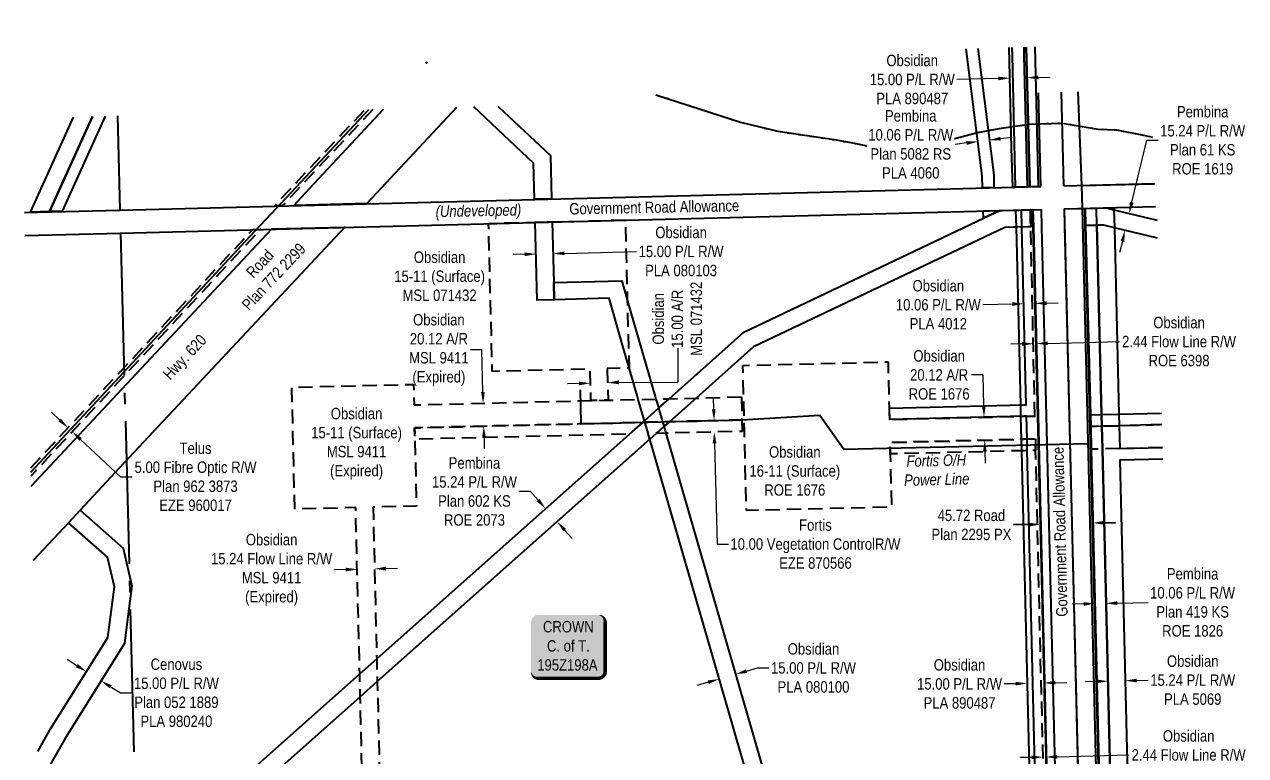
# Model space of a CAD drawing. Extents: x 617261 to 625157, y 5887535 to 5892459.
# Drawn here: x 619771 to 620842, y 5888233 to 5888874 of the extents above; entities that cross this region are included whole.
import ezdxf
from ezdxf.enums import TextEntityAlignment as Align

# ---------------------------------------------------------------- set-up
doc = ezdxf.new("R2010")
doc.units = 0
doc.header["$LTSCALE"] = 5
doc.header["$PDSIZE"] = 0.5
for name, pattern in [('foc-ACCESSROAD', [3.75, 2.5, -1.25]), ('foc-FLOWLINE', [3.75, 2.5, -1.25]), ('foc-QUARTERLINE', [33, 25, -3, 2, -3]), ('foc-WHEELTRACKS', [2, 0.4, -1.6])]:
    doc.linetypes.add(name, pattern=pattern)
doc.layers.get('Defpoints').update_dxf_attribs({"color": 9})
for name, color, linetype in [('AS-OWNER', 7, 'Continuous'), ('AS-POWER', 104, 'foc-POWER'), ('AS-TELUS', 224, 'foc-TEL'), ('C-AR', 13, 'foc-ACCESSROAD'), ('C-RW', 13, 'Continuous'), ('C-WS', 13, 'foc-ACCESSROAD'), ('F-EZE', 190, 'foc-FLOWLINE'), ('F-RW', 190, 'Continuous'), ('L-QSEC', 8, 'foc-QUARTERLINE'), ('L-ROAD-T', 7, 'Continuous'), ('L-SEC', 7, 'Continuous'), ('L-TITLEDB', 4, 'Continuous'), ('L-TITLEDB-T', 4, 'Continuous'), ('PLA', 7, 'Continuous'), ('T-WATER-P3', 160, 'foc-WHEELTRACKS')]:
    doc.layers.add(name, color=color, linetype=linetype)
for name, color, linetype, lineweight in [('C-AR-T', 13, 'Continuous', 9), ('C-FLOWLINE-T', 13, 'Continuous', 9), ('C-RW-T', 13, 'Continuous', 9), ('C-WS-T', 13, 'Continuous', 9), ('F-EZE-T', 190, 'Continuous', 9), ('F-RW-T', 190, 'Continuous', 9), ('T-TEXT', 48, 'Continuous', 18)]:
    doc.layers.add(name, color=color, linetype=linetype, lineweight=lineweight)
doc.styles.add('80', font='ARIALN.TTF', dxfattribs={"height": 10})
doc.styles.add('80CG', font='ARIALN.TTF', dxfattribs={"height": 10})
doc.styles.add('80L', font='ARIALN.TTF', dxfattribs={"height": 10})
doc.styles.add('80LS', font='ARIALNI.TTF', dxfattribs={"height": 10})
doc.styles.add('foc-LtypeFont', font='ARIALN.TTF', dxfattribs={"height": 7.35})
doc.linetypes.add('foc-POWER', pattern='A,6,-1,["P",foc-LtypeFont,S=0.2,R=0,X=-0.625,Y=-0.75],-1.24,4', length=12.24)
doc.linetypes.add('foc-TEL', pattern='A,2,-1,["T",foc-LtypeFont,S=0.2,R=0,X=-0.425,Y=-0.75],-1.24,8', length=12.24)
doc.linetypes.add('foc-TOPO-flowdirection-NOLINE', pattern='A,0,[">",foc-LtypeFont,S=0.3,R=0,X=0,Y=-0.945],-20,[">",foc-LtypeFont,S=0.3,R=0,X=0,Y=-0.945],0', length=20)
doc.dimstyles.new('Compass 5 000', dxfattribs={"dimscale": 5, "dimtxt": 9, "dimasz": 2, "dimexe": 0.2, "dimexo": 0.0625, "dimgap": 0.5, "dimtad": 0, "dimtih": 1, "dimtoh": 1, "dimzin": 0, "dimdsep": 46, "dimtxsty": '80CG', "dimcen": 0.1, "dimse1": 1, "dimse2": 1, "dimclrd": 256, "dimclrt": 256, "dimaunit": 1, "dimadec": 4, "dimazin": 0, "dimtfac": 0.06, "dimtofl": 0, "dimtmove": 0, "dimatfit": 1, "dimfxl": 0.2, "dimtolj": 1, "dimtzin": 0, "dimlwd": -1, "dimarcsym": 0})

# ---------------------------------------------------------------- blocks, each defined once
blk = doc.blocks.new('*D19')
at = {"layer": 'C-AR-T', "transparency": 16777216}
for p, q in [((620053.1, 5888396.3), (620043.1, 5888396)), ((620088.4, 5888397.1), (620098.4, 5888397.4))]:
    blk.add_line(p, q, dxfattribs=at)
for points in [[(620053.1, 5888397.9), (620053.2, 5888394.6), (620063.1, 5888396.5)], [(620088.3, 5888398.8), (620088.4, 5888395.4), (620078.4, 5888396.9)]]:
    blk.add_solid(points, dxfattribs=at)
at = {"layer": 'Defpoints', "color": 0, "transparency": 16777216}
for p in [(620062.9, 5888406), (620078.2, 5888406.3), (620063.1, 5888396.5)]:
    blk.add_point(p, dxfattribs=at)
at = {"layer": 'C-AR-T', "transparency": 16777216, "insert": (619988.1, 5888396), "char_height": 10, "attachment_point": 5, "style": '80CG'}
blk.add_mtext('\\A1;Obsidian\\P15.24 Flow Line R/W\\PMSL 9411\\P(Expired)', dxfattribs=at)
blk = doc.blocks.new('*D20')
at = {"layer": 'C-AR-T', "transparency": 16777216}
for p, q in [((620172.5, 5888588.8), (620162.5, 5888588.8)), ((620173.4, 5888552.1), (620172.5, 5888588.8)), ((620174.4, 5888512), (620174.6, 5888502))]:
    blk.add_line(p, q, dxfattribs=at)
for points in [[(620175.1, 5888552.1), (620171.7, 5888552.1), (620173.6, 5888542.1)], [(620176, 5888512), (620172.7, 5888511.9), (620174.1, 5888522)]]:
    blk.add_solid(points, dxfattribs=at)
at = {"layer": 'Defpoints', "color": 0, "transparency": 16777216}
for p in [(620156.1, 5888541.7), (620173.6, 5888542.1), (620156.5, 5888521.6)]:
    blk.add_point(p, dxfattribs=at)
at = {"layer": 'C-AR-T', "transparency": 16777216, "insert": (620134.8, 5888588.8), "char_height": 10, "attachment_point": 5, "style": '80CG'}
blk.add_mtext('\\A1;Obsidian\\P20.12 A/R\\PMSL 9411\\P(Expired)', dxfattribs=at)
blk = doc.blocks.new('*D22')
at = {"layer": 'C-AR-T', "transparency": 16777216}
for p, q in [((620612, 5888566.9), (620602, 5888566.9)), ((620612.7, 5888539.9), (620612, 5888566.9)), ((620613.6, 5888499.7), (620613.9, 5888489.7))]:
    blk.add_line(p, q, dxfattribs=at)
for points in [[(620614.3, 5888539.9), (620611, 5888539.8), (620612.9, 5888529.9)], [(620615.3, 5888499.8), (620612, 5888499.7), (620613.4, 5888509.7)]]:
    blk.add_solid(points, dxfattribs=at)
at = {"layer": 'Defpoints', "color": 0, "transparency": 16777216}
for p in [(620591.9, 5888529.4), (620612.9, 5888529.9), (620592.3, 5888509.2)]:
    blk.add_point(p, dxfattribs=at)
at = {"layer": 'C-AR-T', "transparency": 16777216, "insert": (620573.5, 5888566.9), "char_height": 10, "attachment_point": 5, "style": '80CG'}
blk.add_mtext('\\A1;Obsidian\\P20.12 A/R\\PROE 1676', dxfattribs=at)
blk = doc.blocks.new('*D23')
at = {"layer": 'C-FLOWLINE-T', "transparency": 16777216}
for p, q in [((620637.8, 5888629.1), (620611.9, 5888628.4)), ((620667.8, 5888629.8), (620677.8, 5888630))]:
    blk.add_line(p, q, dxfattribs=at)
for points in [[(620637.7, 5888630.7), (620637.8, 5888627.4), (620647.8, 5888629.3)], [(620667.8, 5888631.5), (620667.9, 5888628.1), (620657.8, 5888629.6)]]:
    blk.add_solid(points, dxfattribs=at)
at = {"layer": 'Defpoints', "color": 0, "transparency": 16777216}
for p in [(620647.5, 5888639.2), (620657.6, 5888639.4), (620647.8, 5888629.3)]:
    blk.add_point(p, dxfattribs=at)
at = {"layer": 'C-FLOWLINE-T', "transparency": 16777216, "insert": (620572.8, 5888628.4), "char_height": 10, "attachment_point": 5, "style": '80CG'}
blk.add_mtext('\\A1;Obsidian\\P10.06 P/L R/W\\PPLA 4012', dxfattribs=at)
blk = doc.blocks.new('*D26')
at = {"layer": 'C-RW-T', "transparency": 16777216}
for p, q in [((620404.6, 5888307.2), (620414.2, 5888310)), ((620414.2, 5888310), (620424.2, 5888310)), ((620371, 5888297.5), (620361.4, 5888294.7))]:
    blk.add_line(p, q, dxfattribs=at)
for points in [[(620370.6, 5888299.1), (620371.5, 5888295.9), (620380.6, 5888300.3)], [(620404.2, 5888308.8), (620405.1, 5888305.6), (620395, 5888304.5)]]:
    blk.add_solid(points, dxfattribs=at)
at = {"layer": 'Defpoints', "color": 0, "transparency": 16777216}
for p in [(620395, 5888304.5), (620414.3, 5888237.8), (620399.9, 5888233.6)]:
    blk.add_point(p, dxfattribs=at)
at = {"layer": 'C-RW-T', "transparency": 16777216, "insert": (620463.3, 5888310), "char_height": 10, "attachment_point": 5, "style": '80CG'}
blk.add_mtext('\\A1;Obsidian\\P15.00 P/L R/W\\PPLA 080100', dxfattribs=at)
blk = doc.blocks.new('*D28')
at = {"layer": 'C-RW-T', "transparency": 16777216}
for p, q in [((620640.5, 5888296.2), (620630.5, 5888296)), ((620675.5, 5888297.1), (620685.5, 5888297.3))]:
    blk.add_line(p, q, dxfattribs=at)
for points in [[(620675.5, 5888298.8), (620675.5, 5888295.4), (620665.5, 5888296.8)], [(620640.5, 5888297.9), (620640.5, 5888294.6), (620650.5, 5888296.5)]]:
    blk.add_solid(points, dxfattribs=at)
at = {"layer": 'Defpoints', "color": 0, "transparency": 16777216}
for p in [(620650.5, 5888296.5), (620653.1, 5888187.2), (620668.1, 5888187.5)]:
    blk.add_point(p, dxfattribs=at)
at = {"layer": 'C-RW-T', "transparency": 16777216, "insert": (620591.4, 5888296), "char_height": 10, "attachment_point": 5, "style": '80CG'}
blk.add_mtext('\\A1;Obsidian\\P15.00 P/L R/W\\PPLA 890487', dxfattribs=at)
blk = doc.blocks.new('*D29')
at = {"layer": 'C-RW-T', "transparency": 16777216}
for p, q in [((620746.8, 5888299), (620756.8, 5888299.3)), ((620711.5, 5888298.2), (620701.5, 5888297.9))]:
    blk.add_line(p, q, dxfattribs=at)
for points in [[(620711.5, 5888299.9), (620711.6, 5888296.5), (620721.5, 5888298.4)], [(620746.7, 5888300.7), (620746.8, 5888297.4), (620736.8, 5888298.8)]]:
    blk.add_solid(points, dxfattribs=at)
at = {"layer": 'Defpoints', "color": 0, "transparency": 16777216}
for p in [(620736.8, 5888298.8), (620736.8, 5888298.7), (620721.5, 5888298.4)]:
    blk.add_point(p, dxfattribs=at)
at = {"layer": 'C-RW-T', "transparency": 16777216, "insert": (620795.9, 5888299.3), "char_height": 10, "attachment_point": 5, "style": '80CG'}
blk.add_mtext('\\A1;Obsidian\\P15.24 P/L R/W\\PPLA 5069', dxfattribs=at)
blk = doc.blocks.new('*D30')
at = {"layer": 'Defpoints', "color": 0, "transparency": 16777216}
for p in [(620740.1, 5888708.5), (620755.8, 5888704.7), (620752.3, 5888689.9)]:
    blk.add_point(p, dxfattribs=at)
at = {"layer": 'F-RW-T', "transparency": 16777216}
for p, q in [((620742.4, 5888718.3), (620755.5, 5888772.6)), ((620755.5, 5888772.6), (620765.5, 5888772.6)), ((620734.2, 5888684), (620731.8, 5888674.3))]:
    blk.add_line(p, q, dxfattribs=at)
for points in [[(620740.8, 5888718.7), (620744.1, 5888717.9), (620740.1, 5888708.5)], [(620732.6, 5888684.4), (620735.8, 5888683.6), (620736.5, 5888693.7)]]:
    blk.add_solid(points, dxfattribs=at)
at = {"layer": 'F-RW-T', "transparency": 16777216, "insert": (620804.6, 5888772.6), "char_height": 10, "attachment_point": 5, "style": '80CG'}
blk.add_mtext('\\A1;Pembina\\P15.24 P/L R/W\\PPlan 61 KS\\PROE 1619', dxfattribs=at)
blk = doc.blocks.new('*D31')
at = {"layer": 'C-RW-T', "transparency": 16777216}
for p, q in [((620625.5, 5888826.8), (620589, 5888825.9)), ((620660.6, 5888827.7), (620670.6, 5888828))]:
    blk.add_line(p, q, dxfattribs=at)
for points in [[(620625.4, 5888828.5), (620625.5, 5888825.2), (620635.5, 5888827.1)], [(620660.6, 5888829.4), (620660.7, 5888826.1), (620650.6, 5888827.5)]]:
    blk.add_solid(points, dxfattribs=at)
at = {"layer": 'Defpoints', "color": 0, "transparency": 16777216}
for p in [(620635.5, 5888827.1), (620636.1, 5888801.2), (620651.3, 5888801.6)]:
    blk.add_point(p, dxfattribs=at)
at = {"layer": 'C-RW-T', "transparency": 16777216, "insert": (620549.9, 5888825.9), "char_height": 10, "attachment_point": 5, "style": '80CG'}
blk.add_mtext('\\A1;Obsidian\\P15.00 P/L R/W\\PPLA 890487', dxfattribs=at)
blk = doc.blocks.new('*D33')
at = {"layer": 'C-RW-T', "transparency": 16777216}
for p, q in [((620244.9, 5888673.5), (620308.1, 5888675.1)), ((620209.9, 5888672.7), (620199.9, 5888672.4))]:
    blk.add_line(p, q, dxfattribs=at)
for points in [[(620209.9, 5888674.3), (620209.9, 5888671), (620219.9, 5888672.9)], [(620244.8, 5888675.2), (620244.9, 5888671.9), (620234.9, 5888673.3)]]:
    blk.add_solid(points, dxfattribs=at)
at = {"layer": 'Defpoints', "color": 0, "transparency": 16777216}
for p in [(620234.9, 5888673.3), (620220.1, 5888665.5), (620235.1, 5888665.9)]:
    blk.add_point(p, dxfattribs=at)
at = {"layer": 'C-RW-T', "transparency": 16777216, "insert": (620347.2, 5888675.1), "char_height": 10, "attachment_point": 5, "style": '80CG'}
blk.add_mtext('\\A1;Obsidian\\P15.00 P/L R/W\\PPLA 080103', dxfattribs=at)
blk = doc.blocks.new('*D34')
at = {"layer": 'Defpoints', "color": 0, "transparency": 16777216}
for p in [(620382.7, 5888527), (620376.3, 5888516.9), (620383, 5888517)]:
    blk.add_point(p, dxfattribs=at)
at = {"layer": 'F-EZE-T', "transparency": 16777216}
for p, q in [((620375.8, 5888536.9), (620375.6, 5888546.9)), ((620376.6, 5888506.9), (620378.7, 5888418.6)), ((620378.7, 5888418.6), (620388.7, 5888418.6))]:
    blk.add_line(p, q, dxfattribs=at)
for points in [[(620377.5, 5888536.9), (620374.2, 5888536.8), (620376.1, 5888526.9)], [(620378.2, 5888506.9), (620374.9, 5888506.8), (620376.3, 5888516.9)]]:
    blk.add_solid(points, dxfattribs=at)
at = {"layer": 'F-EZE-T', "transparency": 16777216, "insert": (620465, 5888418.6), "char_height": 10, "attachment_point": 5, "style": '80CG'}
blk.add_mtext('\\A1;Fortis\\P10.00 Vegetation ControlR/W\\PEZE 870566', dxfattribs=at)
blk = doc.blocks.new('*D35')
at = {"layer": 'Defpoints', "color": 0, "transparency": 16777216}
for p in [(619823.3, 5888302.9), (619838.5, 5888298.8), (619836.1, 5888294.9)]:
    blk.add_point(p, dxfattribs=at)
at = {"layer": 'F-RW-T', "transparency": 16777216}
for p, q in [((619817.2, 5888312), (619808.7, 5888317.3)), ((619847, 5888293.5), (619855.5, 5888288.2)), ((619855.5, 5888288.2), (619865.5, 5888288.2))]:
    blk.add_line(p, q, dxfattribs=at)
for points in [[(619818.1, 5888313.5), (619816.3, 5888310.6), (619825.7, 5888306.8)], [(619847.9, 5888294.9), (619846.1, 5888292.1), (619838.5, 5888298.8)]]:
    blk.add_solid(points, dxfattribs=at)
at = {"layer": 'F-RW-T', "transparency": 16777216, "insert": (619904.6, 5888288.2), "char_height": 10, "attachment_point": 5, "style": '80CG'}
blk.add_mtext('\\A1;Cenovus\\P15.00 P/L R/W\\PPlan 052 1889\\PPLA 980240', dxfattribs=at)
blk = doc.blocks.new('*D36')
at = {"layer": 'Defpoints', "color": 0, "transparency": 16777216}
for p in [(620238.5, 5888438.3), (620118, 5888351.5), (620128.1, 5888340.2)]:
    blk.add_point(p, dxfattribs=at)
at = {"layer": 'F-RW-T', "transparency": 16777216}
for p, q in [((620215.1, 5888464.7), (620205.1, 5888464.7)), ((620221.8, 5888457.2), (620215.1, 5888464.7)), ((620245.1, 5888430.9), (620251.8, 5888423.4))]:
    blk.add_line(p, q, dxfattribs=at)
for points in [[(620223, 5888458.3), (620220.5, 5888456.1), (620228.4, 5888449.7)], [(620246.4, 5888432), (620243.9, 5888429.8), (620238.5, 5888438.3)]]:
    blk.add_solid(points, dxfattribs=at)
at = {"layer": 'F-RW-T', "transparency": 16777216, "insert": (620166, 5888464.7), "char_height": 10, "attachment_point": 5, "style": '80CG'}
blk.add_mtext('\\A1;Pembina\\P15.24 P/L R/W\\PPlan 602 KS\\PROE 2073', dxfattribs=at)
blk = doc.blocks.new('*D37')
at = {"layer": 'Defpoints', "color": 0, "transparency": 16777216}
for p in [(619832.8, 5888545.5), (619836.4, 5888542.1), (619809.6, 5888520.6)]:
    blk.add_point(p, dxfattribs=at)
at = {"layer": 'F-RW-T', "transparency": 16777216}
for p, q in [((619802.3, 5888527.4), (619795, 5888534.2)), ((619820.6, 5888510.4), (619855.7, 5888477.6)), ((619855.7, 5888477.6), (619865.7, 5888477.6))]:
    blk.add_line(p, q, dxfattribs=at)
for points in [[(619803.4, 5888528.6), (619801.1, 5888526.2), (619809.6, 5888520.6)], [(619821.7, 5888511.6), (619819.4, 5888509.1), (619813.2, 5888517.2)]]:
    blk.add_solid(points, dxfattribs=at)
at = {"layer": 'F-RW-T', "transparency": 16777216, "insert": (619921.4, 5888477.6), "char_height": 10, "attachment_point": 5, "style": '80CG'}
blk.add_mtext('\\A1;Telus\\P5.00 Fibre Optic R/W\\PPlan 962 3873\\PEZE 960017', dxfattribs=at)
blk = doc.blocks.new('*D38')
at = {"layer": 'Defpoints', "color": 0, "transparency": 16777216}
for p in [(620719.9, 5888366.6), (620710.2, 5888362.3), (620720, 5888362.5)]:
    blk.add_point(p, dxfattribs=at)
at = {"layer": 'F-RW-T', "transparency": 16777216}
for p, q in [((620700.1, 5888366.2), (620690.1, 5888365.9)), ((620729.9, 5888366.9), (620756.7, 5888367.5))]:
    blk.add_line(p, q, dxfattribs=at)
for points in [[(620700.1, 5888367.8), (620700.2, 5888364.5), (620710.1, 5888366.4)], [(620729.8, 5888368.6), (620729.9, 5888365.2), (620719.9, 5888366.6)]]:
    blk.add_solid(points, dxfattribs=at)
at = {"layer": 'F-RW-T', "transparency": 16777216, "insert": (620795.8, 5888367.5), "char_height": 10, "attachment_point": 5, "style": '80CG'}
blk.add_mtext('\\A1;Pembina\\P10.06 P/L R/W\\PPlan 419 KS\\PROE 1826', dxfattribs=at)
blk = doc.blocks.new('*D39')
at = {"layer": 'Defpoints', "color": 0, "transparency": 16777216}
for p in [(620607.5, 5888771.5), (620607.7, 5888770.6), (620617.6, 5888771.9)]:
    blk.add_point(p, dxfattribs=at)
at = {"layer": 'F-RW-T', "transparency": 16777216}
for p, q in [((620597.6, 5888770.3), (620587.7, 5888769)), ((620627.4, 5888774.1), (620637.4, 5888775.3))]:
    blk.add_line(p, q, dxfattribs=at)
for points in [[(620597.4, 5888771.9), (620597.8, 5888768.6), (620607.5, 5888771.5)], [(620627.2, 5888775.7), (620627.6, 5888772.4), (620617.5, 5888772.8)]]:
    blk.add_solid(points, dxfattribs=at)
at = {"layer": 'F-RW-T', "transparency": 16777216, "insert": (620548.6, 5888769), "char_height": 10, "attachment_point": 5, "style": '80CG', "bg_fill": 3, "box_fill_scale": 1.1, "bg_fill_color": 256, "bg_fill_true_color": 13158600, "bg_fill_transparency": 0}
blk.add_mtext('\\A1;Pembina\\P10.06 P/L R/W\\PPlan 5082 RS\\PPLA 4060', dxfattribs=at)
blk = doc.blocks.new('*D46')
at = {"layer": 'C-FLOWLINE-T', "transparency": 16777216}
for p, q in [((620654.6, 5888231.6), (620644.6, 5888231.4)), ((620677.1, 5888232.2), (620740, 5888233.7))]:
    blk.add_line(p, q, dxfattribs=at)
for points in [[(620654.6, 5888233.3), (620654.7, 5888230), (620664.6, 5888231.9)], [(620677, 5888233.8), (620677.1, 5888230.5), (620667.1, 5888231.9)]]:
    blk.add_solid(points, dxfattribs=at)
at = {"layer": 'Defpoints', "color": 0, "transparency": 16777216}
for p in [(620667.1, 5888231.9), (620666.8, 5888139.8), (620669.3, 5888139.8)]:
    blk.add_point(p, dxfattribs=at)
at = {"layer": 'C-FLOWLINE-T', "transparency": 16777216, "insert": (620792.3, 5888233.7), "char_height": 10, "attachment_point": 5, "style": '80CG'}
blk.add_mtext('\\A1;Obsidian\\P2.44 Flow Line R/W\\PROE 1676', dxfattribs=at)
blk = doc.blocks.new('*D48')
at = {"layer": 'Defpoints', "color": 0, "transparency": 16777216}
for p in [(620662.4, 5888435.9), (620663.7, 5888380.2), (620709.4, 5888381.4)]:
    blk.add_point(p, dxfattribs=at)
at = {"layer": 'L-TITLEDB-T', "transparency": 16777216}
for p, q in [((620652.4, 5888435.7), (620638.8, 5888435.4)), ((620718.1, 5888437.3), (620728.1, 5888437.6))]:
    blk.add_line(p, q, dxfattribs=at)
for points in [[(620718, 5888439), (620718.1, 5888435.6), (620708.1, 5888437.1)], [(620652.3, 5888437.4), (620652.4, 5888434), (620662.4, 5888435.9)]]:
    blk.add_solid(points, dxfattribs=at)
at = {"layer": 'L-TITLEDB-T', "transparency": 16777216, "insert": (620601.8, 5888435.4), "char_height": 10, "attachment_point": 5, "style": '80CG'}
blk.add_mtext('\\A1;45.72 Road\\PPlan 2295 PX', dxfattribs=at)
blk = doc.blocks.new('*U49')
h = blk.add_hatch(color=59)
edge = h.paths.add_edge_path()
edge.add_line((-26.5, -28.5), (26.5, -28.5))
edge.add_arc((26.5, -22.5), 6, 270, 360)
edge.add_line((32.5, -22.5), (32.5, 21))
edge.add_arc((26.5, 21), 6, 0, 90)
edge.add_line((26.5, 27), (-26.5, 27))
edge.add_arc((-26.5, 21), 6, 90, 180)
edge.add_line((-32.5, 21), (-32.5, -22.5))
edge.add_arc((-26.5, -22.5), 6, 180, 270)
at = {"color": 1, "flags": 128}
blk.add_lwpolyline([(-26.5, -28.5, 3, 3, 0), (26.5, -28.5, 3, 3, 0.414214), (32.5, -22.5, 3, 3, 0), (32.5, 21, 3, 0, 0.414214), (26.5, 27, 0, 0, 0), (-26.5, 27, 0, 0, 0.414214), (-32.5, 21, 0, 0, 0), (-32.5, -22.5, 0, 3, 0.414214)], format="xyseb", close=True, dxfattribs=at)
blk.add_lwpolyline([(-20.7, -17.9, 0, 7.5, 0), (0, 0, 0, 0, 0)], format="xyseb", dxfattribs=at)
at = {"color": 1, "style": '80'}
blk.add_attdef('ENTER_TEXT_001', (-36, -5), '', height=10, dxfattribs=at)
blk = doc.blocks.new('*D50')
at = {"layer": 'C-FLOWLINE-T', "transparency": 16777216}
for p, q in [((620646.3, 5888594.1), (620636.3, 5888593.9)), ((620668.7, 5888594.6), (620731.7, 5888596.1))]:
    blk.add_line(p, q, dxfattribs=at)
for points in [[(620646.2, 5888595.8), (620646.3, 5888592.4), (620656.3, 5888594.3)], [(620668.7, 5888596.3), (620668.8, 5888593), (620658.7, 5888594.4)]]:
    blk.add_solid(points, dxfattribs=at)
at = {"layer": 'Defpoints', "color": 0, "transparency": 16777216}
for p in [(620658.7, 5888594.4), (620658.5, 5888502.2), (620660.9, 5888502.3)]:
    blk.add_point(p, dxfattribs=at)
at = {"layer": 'C-FLOWLINE-T', "transparency": 16777216, "insert": (620783.9, 5888596.1), "char_height": 10, "attachment_point": 5, "style": '80CG'}
blk.add_mtext('\\A1;Obsidian\\P2.44 Flow Line R/W\\PROE 6398', dxfattribs=at)

msp = doc.modelspace()

# ---------------------------------------------------------------- linework, layer by layer
at = {"layer": 'AS-POWER', "flags": 128}
for points in [[(620698.681, 5888733.006), (620695.364, 5888815.159)], [(620720.884, 5887826.87), (620699.147, 5888712.899), (620698.681, 5888733.006), (620761.529, 5888734.462)], [(620258.694, 5888553.723), (620259.41, 5888524.045), (620400.551, 5888527.456), (620468.964, 5888531.785), (620489.931, 5888501.699), (620704.201, 5888506.869)]]:
    msp.add_lwpolyline(points, dxfattribs=at)
at = {"layer": 'AS-TELUS', "flags": 128}
msp.add_lwpolyline([(619776.953, 5888481.736), (619858.443, 5888569.353), (619973.432, 5888692.848), (619992.557, 5888713.442), (620073.43, 5888799.515)], dxfattribs=at)
at = {"layer": 'C-AR', "flags": 128}
for points in [[(620657.446, 5888530.886), (620657.446, 5888530.886), (620653.483, 5888711.73)], [(620769.301, 5888503.244), (620731.866, 5888502.321), (620716.623, 5888501.946), (620706.89, 5888501.706), (620706.41, 5888521.815), (620716.137, 5888522.055), (620731.38, 5888522.43), (620768.827, 5888523.353)]]:
    msp.add_lwpolyline(points, dxfattribs=at)
at = {"layer": 'C-RW', "flags": 128}
for points in [[(620649.95, 5888854.287), (620652.144, 5888766.222), (620652.995, 5888731.93), (620650.561, 5888731.868), (620637.991, 5888731.55), (620637.033, 5888765.845), (620634.798, 5888853.905)], [(620647.69, 5888854.23), (620647.87, 5888846.796), (620650.643, 5888731.852), (620643.03, 5888731.671), (620640.579, 5888731.615), (620637.807, 5888846.554), (620637.628, 5888853.976)], [(620186.734, 5888802.365), (620232.72, 5888759.364), (620233.664, 5888721.295), (620218.702, 5888720.916), (620217.893, 5888752.702), (620165.354, 5888801.828)], [(620659.818, 5888128.745), (620650.846, 5888500.617), (620650.605, 5888510.62), (620650.192, 5888530.75), (620647.637, 5888530.687), (620530.281, 5888527.853), (620530.038, 5888537.916), (620647.394, 5888540.748), (620649.945, 5888540.809), (620646.125, 5888696.603), (620645.758, 5888711.543), (620655.606, 5888711.785), (620656.188, 5888696.851), (620656.188, 5888696.851), (620660.255, 5888530.989), (620660.668, 5888510.863), (620660.909, 5888500.86), (620669.881, 5888128.956)], [(620654.119, 5888163.3), (620645.975, 5888500.429), (620645.734, 5888510.432), (620645.248, 5888530.559), (620645.005, 5888540.62), (620641.241, 5888696.412), (620640.879, 5888711.419), (620643.367, 5888711.483), (620653.43, 5888711.738), (620655.606, 5888711.785), (620656.245, 5888696.783), (620660.252, 5888530.919), (620669.124, 5888163.661)], [(620732.938, 5887827.122), (620731.767, 5887875.233), (620731.523, 5887885.284), (620731.319, 5887893.662), (620731.158, 5887900.291), (620730.942, 5887909.079), (620730.513, 5887926.936), (620730.176, 5887940.886), (620726.33, 5888100.1), (620725.845, 5888120.226), (620725.603, 5888130.289), (620716.623, 5888501.946), (620716.137, 5888522.055), (620715.893, 5888532.118), (620711.884, 5888698.087), (620711.52, 5888713.138), (620720.242, 5888713.34), (620726.765, 5888713.49), (620726.808, 5888711.75), (620727.189, 5888695.982), (620731.138, 5888532.494), (620731.38, 5888522.43), (620731.866, 5888502.321), (620769.301, 5888503.244)], [(620426.647, 5888141.249), (620319.765, 5888510.572), (620319.553, 5888511.303), (620317.679, 5888517.782), (620315.474, 5888525.399), (620315.074, 5888526.781), (620314.837, 5888527.602), (620309.686, 5888545.399), (620309.038, 5888547.636), (620308.65, 5888548.982), (620301.598, 5888573.038), (620295.905, 5888593.038), (620294.406, 5888598.197), (620284.003, 5888634.145), (620235.896, 5888632.796), (620235.504, 5888647.868), (620295.182, 5888649.428), (620295.182, 5888649.428), (620300.01, 5888632.747), (620300.345, 5888631.593), (620324.51, 5888548.113), (620325.187, 5888545.773), (620327.281, 5888538.537), (620327.489, 5888537.819), (620330.281, 5888528.17), (620330.975, 5888525.773), (620331.972, 5888522.33), (620332.18, 5888521.613), (620333.15, 5888518.26), (620333.851, 5888515.837), (620450.249, 5888113.652)], [(620768.827, 5888523.353), (620731.38, 5888522.43), (620716.137, 5888522.055), (620706.41, 5888521.815), (620706.148, 5888531.878), (620715.893, 5888532.118), (620731.138, 5888532.494), (620768.59, 5888533.416)], [(620769.538, 5888493.181), (620732.109, 5888492.259), (620740.844, 5888130.655), (620741.087, 5888120.592), (620741.573, 5888100.467), (620745.065, 5887955.892), (620745.402, 5887941.949), (620746.188, 5887909.427), (620746.396, 5887900.848), (620746.762, 5887885.843), (620748.182, 5887827.506)]]:
    msp.add_lwpolyline(points, dxfattribs=at)
msp.add_lwpolyline([(620235.504, 5888647.868), (620235.896, 5888632.796), (620220.938, 5888632.362), (620219.167, 5888700.811), (620234.176, 5888701.191), (620235.504, 5888647.868)], close=True, dxfattribs=at)
at = {"layer": 'C-RW-T'}
for p, q in [((620257.683, 5888559.389), (620247.688, 5888559.1)), ((620292.8, 5888560.408), (620344.273, 5888560.697))]:
    msp.add_line(p, q, dxfattribs=at)
at = {"layer": 'C-RW-T', "flags": 128}
msp.add_lwpolyline([(620344.273, 5888590.363), (620344.273, 5888560.697)], dxfattribs=at)
at = {"layer": 'C-RW-T'}
for points in [[(620257.635, 5888561.055), (620257.732, 5888557.724), (620267.679, 5888559.679)], [(620292.752, 5888562.073), (620292.849, 5888558.742), (620282.805, 5888560.118)]]:
    msp.add_solid(points, dxfattribs=at)
at = {"layer": 'C-WS', "flags": 128}
for points in [[(620282.446, 5888572.493), (620283.25, 5888544.761), (620268.122, 5888544.394), (620267.319, 5888572.106), (620181.655, 5888569.918), (620178.359, 5888699.778), (620219.167, 5888700.811), (620234.176, 5888701.191), (620298.238, 5888702.813), (620300.01, 5888632.747), (620301.598, 5888573.038), (620282.446, 5888572.493)], [(620659.85, 5888530.945), (620668.722, 5888163.687), (620669.552, 5888128.944), (620667.09, 5888128.854), (620658.118, 5888500.758), (620657.877, 5888510.76), (620647.813, 5888510.518), (620645.332, 5888510.458), (620530.361, 5888507.684), (620530.603, 5888497.681), (620531.726, 5888451.07), (620404.467, 5888447.999), (620402.792, 5888517.453), (620402.551, 5888527.456), (620402.065, 5888547.581), (620401.397, 5888575.259), (620528.657, 5888578.329), (620529.633, 5888537.872), (620529.876, 5888527.809), (620644.846, 5888530.585), (620647.401, 5888530.648), (620657.464, 5888530.887), (620659.85, 5888530.945)], [(620400.065, 5888547.581), (620400.551, 5888527.456), (620337.023, 5888525.919), (620330.975, 5888525.773), (620315.474, 5888525.399), (620313.461, 5888525.35), (620113.532, 5888520.523), (620113.773, 5888510.52), (620115.188, 5888451.923), (620077.078, 5888451.003), (620080.292, 5888318.038), (620080.774, 5888298.108), (620084.162, 5888157.985), (620068.906, 5888157.617), (620065.835, 5888284.829), (620065.354, 5888304.757), (620061.833, 5888450.635), (620008.477, 5888449.345), (620005.9, 5888556.055), (620112.611, 5888558.633), (620113.045, 5888540.648), (620268.122, 5888544.394), (620283.25, 5888544.761), (620309.686, 5888545.399), (620325.187, 5888545.773), (620336.749, 5888546.052), (620360.313, 5888546.62), (620400.065, 5888547.581)]]:
    msp.add_lwpolyline(points, close=True, dxfattribs=at)
at = {"layer": 'F-EZE', "flags": 128}
for points in [[(620076.883, 5888799.602), (620009.867, 5888728.373), (619997.751, 5888715.327), (619990.73, 5888715.149), (620006.174, 5888731.746), (620069.852, 5888799.425)], [(619776.862, 5888485.417), (619777.22, 5888485.806), (619856.612, 5888571.056), (619971.602, 5888694.55), (619978.581, 5888694.726), (619976.196, 5888692.161), (619856.789, 5888563.939), (619780.973, 5888482.509), (619777.038, 5888478.283)]]:
    msp.add_lwpolyline(points, dxfattribs=at)
for points in [[(620313.46, 5888525.351), (620301.887, 5888515.062), (620113.773, 5888510.52), (620113.532, 5888520.523), (620313.46, 5888525.351)], [(620400.551, 5888527.456), (620400.792, 5888517.453), (620333.851, 5888515.837), (620325.448, 5888515.632), (620332.18, 5888521.614), (620337.022, 5888525.919), (620400.551, 5888527.456)], [(620657.877, 5888510.76), (620658.118, 5888500.758), (620648.055, 5888500.514), (620645.573, 5888500.455), (620530.603, 5888497.681), (620530.361, 5888507.684), (620645.332, 5888510.458), (620647.813, 5888510.517), (620657.877, 5888510.76)]]:
    msp.add_lwpolyline(points, close=True, dxfattribs=at)
at = {"layer": 'F-RW', "flags": 128}
for points in [[(620607.308, 5888853.212), (620621.394, 5888742.241), (620621.607, 5888731.133), (620611.638, 5888730.88), (620611.359, 5888741.486), (620597.206, 5888852.957)], [(619830.908, 5888793.415), (619793.344, 5888710.155), (619776.676, 5888709.732), (619814.248, 5888792.996)], [(619842.071, 5888793.696), (619804.505, 5888710.438), (619793.344, 5888710.155), (619830.908, 5888793.415)], [(619867.609, 5888128.969), (620065.354, 5888304.757), (620080.292, 5888318.038), (620301.887, 5888515.059), (620313.461, 5888525.35), (620315.074, 5888526.781), (620327.489, 5888537.819), (620336.749, 5888546.052), (620402.263, 5888604.306), (620612.37, 5888704.253), (620622.271, 5888708.963), (620626.841, 5888711.15), (620638.477, 5888711.445), (620640.965, 5888711.509), (620651.028, 5888711.764), (620653.48, 5888711.827), (620653.843, 5888696.809), (620651.396, 5888696.749), (620641.333, 5888696.501), (620638.839, 5888696.438), (620631.01, 5888696.245), (620410.757, 5888591.471), (620360.313, 5888546.62), (620337.023, 5888525.919), (620332.18, 5888521.613), (620325.449, 5888515.629), (620319.765, 5888510.572), (620080.774, 5888298.108), (620065.835, 5888284.829), (619868.105, 5888109.071)], [(620704.915, 5887826.416), (620702.917, 5887908.438), (620683.337, 5888712.488), (620701.473, 5888712.906), (620701.835, 5888697.861), (620706.148, 5888531.878), (620706.41, 5888521.815), (620706.89, 5888501.706), (620715.806, 5888130.054), (620715.889, 5888126.586), (620716.047, 5888119.991), (620716.37, 5888106.467), (620716.529, 5888099.865), (620720.577, 5887931.206), (620720.909, 5887917.256), (620720.89, 5887908.849), (620721.107, 5887899.923), (620721.473, 5887884.916), (620721.717, 5887874.865), (620722.992, 5887826.871)], [(620764.977, 5888686.866), (620727.189, 5888695.982), (620717.91, 5888698.221), (620711.884, 5888698.087), (620701.835, 5888697.861), (620701.473, 5888712.906), (620711.52, 5888713.138), (620720.242, 5888713.34), (620726.808, 5888711.75), (620764.605, 5888702.632)], [(620715.806, 5888130.054), (620706.89, 5888501.706), (620706.41, 5888521.815), (620706.148, 5888531.878), (620701.835, 5888697.861), (620711.884, 5888698.087), (620715.893, 5888532.118), (620716.137, 5888522.055), (620716.623, 5888501.946), (620725.603, 5888130.289)], [(619783.004, 5888236.854), (619794.188, 5888256.509), (619844.491, 5888336.749), (619850.284, 5888381.194), (619844.308, 5888407.009), (619809.857, 5888437.266), (619820.118, 5888448.246), (619857.839, 5888415.119), (619860.816, 5888402.075), (619865.517, 5888381.946), (619861.984, 5888355.12), (619858.953, 5888331.574), (619807.42, 5888248.827), (619783.733, 5888207.37)]]:
    msp.add_lwpolyline(points, dxfattribs=at)
msp.add_lwpolyline([(620622.271, 5888708.963), (620612.37, 5888704.253), (620612.156, 5888710.777), (620622.204, 5888711.032), (620622.271, 5888708.963)], close=True, dxfattribs=at)
at = {"layer": 'L-QSEC', "flags": 128}
for points in [[(619852.89, 5888793.968), (619855.042, 5888711.345)], [(619855.565, 5888691.239), (619875.725, 5887916.933)]]:
    msp.add_lwpolyline(points, dxfattribs=at)
at = {"layer": 'L-SEC', "flags": 128}
for points in [[(620662.714, 5888732.087), (620660.629, 5888814.285)], [(620682.827, 5888732.604), (620680.743, 5888814.791)], [(619855.042, 5888711.345), (620662.714, 5888732.087)], [(620682.827, 5888732.604), (620762.644, 5888734.653)], [(619771.332, 5888709.195), (619855.042, 5888711.345)], [(619855.565, 5888691.239), (620663.223, 5888711.981)], [(620682.886, 5887907.947), (620676.657, 5888163.734), (620663.607, 5888696.867), (620663.223, 5888711.981)], [(620683.337, 5888712.497), (620763.129, 5888714.546)], [(620703, 5887908.471), (620696.771, 5888164.223), (620683.721, 5888697.36), (620683.337, 5888712.497)], [(619771.829, 5888689.089), (619855.565, 5888691.239)]]:
    msp.add_lwpolyline(points, dxfattribs=at)
at = {"layer": 'L-TITLEDB', "flags": 128}
for points in [[(620657.437, 5888854.475), (620660.417, 5888732.119), (620652.995, 5888731.93), (620652.144, 5888766.222), (620649.95, 5888854.287)], [(620150.354, 5888801.45), (620071.609, 5888717.193), (620007.537, 5888715.574), (620021.241, 5888730.271), (620086.262, 5888799.838)], [(620675.269, 5887907.749), (620669.039, 5888163.548), (620655.989, 5888696.681), (620655.606, 5888711.785)], [(620720.975, 5887908.862), (620714.745, 5888164.661), (620701.695, 5888697.8), (620701.311, 5888712.944)], [(619777.258, 5888469.375), (619785.676, 5888478.376), (619857.02, 5888554.666), (619988.237, 5888694.97), (620052.336, 5888696.59), (619858.642, 5888489.478), (619820.118, 5888448.246), (619809.857, 5888437.266), (619778.871, 5888404.105)]]:
    msp.add_lwpolyline(points, dxfattribs=at)
at = {"layer": 'PLA', "flags": 128}
msp.add_lwpolyline([(620124.781, 5888841.05), (620124.053, 5888840.272), (620123.225, 5888841.011)], dxfattribs=at)
at = {"layer": 'T-WATER-P3', "flags": 128}
msp.add_lwpolyline([(620325.157, 5888812.577), (620399.357, 5888788.534), (620432.021, 5888780.501), (620481.377, 5888773.244), (620499.191, 5888769.975), (620509.952, 5888767.732), (620573.941, 5888770.737), (620607.012, 5888779.504), (620628.175, 5888783.243), (620652.733, 5888786.747), (620681.308, 5888787.758), (620712.872, 5888782.495), (620729.156, 5888781.748), (620752.734, 5888777.233), (620760.564, 5888775.433)], dxfattribs=at)
at = {"layer": 'T-WATER-P3', "linetype": 'foc-TOPO-flowdirection-NOLINE', "flags": 128}
msp.add_lwpolyline([(620325.157, 5888812.577), (620399.357, 5888788.534), (620432.021, 5888780.501), (620481.377, 5888773.244), (620499.191, 5888769.975), (620509.952, 5888767.732), (620573.941, 5888770.737), (620607.012, 5888779.504), (620628.175, 5888783.243), (620652.733, 5888786.747), (620681.308, 5888787.758), (620712.872, 5888782.495), (620729.156, 5888781.748), (620752.734, 5888777.233), (620760.564, 5888775.433)], dxfattribs=at)

# ---------------------------------------------------------------- block references
at = {"layer": 'AS-OWNER'}
ref = msp.add_blockref('*U49', (620248.142, 5888329.443), dxfattribs=dict(at, xscale=0.99964253, yscale=0.99964253, zscale=0.99964253))
ref.add_attrib('ENTER_TEXT_001', 'CROWN', (620226.09, 5888341.211), dxfattribs={"layer": '0', "color": 1, "height": 9.9964, "style": '80'})
ref.add_attrib('ENTER_TEXT_002', 'C. of T.', (620229.585, 5888324.373), dxfattribs={"layer": '0', "color": 1, "height": 9.9964, "style": '80'})
ref.add_attrib('ENTER_TEXT_003', '195Z198A', (620221.092, 5888307.671), dxfattribs={"layer": '0', "color": 1, "height": 9.9964, "style": '80'})

# ---------------------------------------------------------------- texts
at = {"layer": 'AS-POWER', "insert": (620571.183, 5888483.536), "char_height": 10, "width": 57.1191, "attachment_point": 5, "rotation": 1.349949, "style": '80CG'}
msp.add_mtext('\\A1;{\\fArial Narrow|b0|i1|c0|p34;Fortis O/H\\PPower Line}', dxfattribs=at)
at = {"layer": 'C-RW-T', "insert": (620343.941, 5888616.139), "char_height": 10, "attachment_point": 5, "rotation": 90, "style": '80CG'}
msp.add_mtext('\\A1;Obsidian\\P15.00 A/R\\PMSL 071432', dxfattribs=at)
at = {"layer": 'C-WS-T', "char_height": 10, "width": 78.99495, "attachment_point": 5, "style": '80CG'}
for s, insert in [('\\A1;Obsidian\\P15-11 (Surface)\\PMSL 071432', (620135.433, 5888653.389)), ('\\A1;Obsidian\\P15-11 (Surface)\\PMSL 9411\\P(Expired)', (620062.623, 5888506.526)), ('\\A1;Obsidian\\P16-11 (Surface)\\PROE 1676', (620446.943, 5888482.663))]:
    msp.add_mtext(s, dxfattribs=dict(at, insert=insert))
at = {"layer": 'L-ROAD-T', "style": '80L'}
for rotation, p in [(1.114962, (620323.642, 5888714.003)), (91.402203, (620679.411, 5888429.404))]:
    msp.add_text('Government Road Allowance', height=10, rotation=rotation, dxfattribs=at).set_placement(p, align=Align.MIDDLE_CENTER)
at = {"layer": 'L-TITLEDB-T', "char_height": 10, "attachment_point": 5, "rotation": 46.850709, "style": '80CG'}
for s, insert in [('\\A1;Road\\PPlan 772 2299', (619983.895, 5888658.752)), ('\\A1;Hwy. 620', (619912.974, 5888581.634))]:
    msp.add_mtext(s, dxfattribs=dict(at, insert=insert))
at = {"layer": 'T-TEXT', "style": '80LS'}
msp.add_text('(Undeveloped)', height=10, rotation=1.114962, dxfattribs=at).set_placement((620169.484, 5888711.003), align=Align.MIDDLE_CENTER)

# ---------------------------------------------------------------- dimensions: what is measured, and where the dimension line sits
at = {"layer": 'C-AR-T'}
for base, p1, p2, angle, text, picture, middle in [((620173.64, 5888542.112), (620156.549, 5888521.562), (620156.062, 5888541.687), 91.383858, 'Obsidian\\P20.12 A/R\\PMSL 9411\\P(Expired)', '*D20', (620134.778, 5888588.764)), ((620612.911, 5888529.862), (620592.34, 5888509.228), (620591.854, 5888529.353), 91.383135, 'Obsidian\\P20.12 A/R\\PROE 1676', '*D22', (620573.483, 5888566.907)), ((620063.14, 5888396.5), (620078.157, 5888406.336), (620062.911, 5888405.968), 181.382803, 'Obsidian\\P15.24 Flow Line R/W\\PMSL 9411\\P(Expired)', '*D19', (619988.146, 5888396.017))]:
    dim = msp.add_linear_dim(base=base, p1=p1, p2=p2, angle=angle, text=text, dimstyle='Compass 5 000', dxfattribs=at)
    dim.commit()
    dim.dimension.update_dxf_attribs({"geometry": picture, "text_midpoint": middle, "dimtype": 161})
at = {"layer": 'C-FLOWLINE-T'}
for base, p1, p2, angle, text, picture, middle in [((620647.775, 5888629.304), (620657.596, 5888639.424), (620647.533, 5888639.177), 181.40464, 'Obsidian\\P10.06 P/L R/W\\PPLA 4012', '*D23', (620572.79, 5888628.424)), ((620658.719, 5888594.387), (620658.455, 5888502.242), (620660.92, 5888502.301), 1.369532, 'Obsidian\\P2.44 Flow Line R/W\\PROE 6398', '*D50', (620783.933, 5888596.131)), ((620667.091, 5888231.915), (620666.826, 5888139.771), (620669.292, 5888139.83), 1.369532, 'Obsidian\\P2.44 Flow Line R/W\\PROE 1676', '*D46', (620792.305, 5888233.659))]:
    dim = msp.add_linear_dim(base=base, p1=p1, p2=p2, angle=angle, text=text, dimstyle='Compass 5 000', dxfattribs=at)
    dim.commit()
    dim.dimension.update_dxf_attribs({"geometry": picture, "text_midpoint": middle, "dimtype": 161})
at = {"layer": 'C-RW-T'}
for base, p1, p2, angle, text, picture, middle in [((620635.479, 5888827.085), (620651.276, 5888801.575), (620636.136, 5888801.19), 181.453833, 'Obsidian\\P15.00 P/L R/W\\PPLA 890487', '*D31', (620549.909, 5888825.905)), ((620234.871, 5888673.292), (620220.08, 5888665.526), (620235.055, 5888665.899), 1.426856, 'Obsidian\\P15.00 P/L R/W\\PPLA 080103', '*D33', (620347.233, 5888675.117)), ((620395.027, 5888304.455), (620399.911, 5888233.634), (620414.317, 5888237.804), 16.141148, 'Obsidian\\P15.00 P/L R/W\\PPLA 080100', '*D26', (620463.325, 5888310.016)), ((620650.5, 5888296.483), (620668.145, 5888187.545), (620653.141, 5888187.183), 181.383751, 'Obsidian\\P15.00 P/L R/W\\PPLA 890487', '*D28', (620591.42, 5888296))]:
    dim = msp.add_linear_dim(base=base, p1=p1, p2=p2, angle=angle, text=text, dimstyle='Compass 5 000', dxfattribs=at)
    dim.commit()
    dim.dimension.update_dxf_attribs({"geometry": picture, "text_midpoint": middle, "dimtype": 161})
dim = msp.add_aligned_dim(p1=(620721.542, 5888298.357), p2=(620736.784, 5888298.726), distance=0.072, text='Obsidian\\P15.24 P/L R/W\\PPLA 5069', dimstyle='Compass 5 000', dxfattribs=at)
dim.commit()
dim.dimension.update_dxf_attribs({"geometry": '*D29', "text_midpoint": (620795.862, 5888299.28)})
at = {"layer": 'F-EZE-T'}
dim = msp.add_linear_dim(base=(620376.326, 5888516.863), p1=(620382.73, 5888527.025), p2=(620382.972, 5888517.023), angle=271.383125, text='Fortis\\P10.00 Vegetation ControlR/W\\PEZE 870566', dimstyle='Compass 5 000', dxfattribs=at)
dim.commit()
dim.dimension.update_dxf_attribs({"geometry": '*D34', "text_midpoint": (620465.037, 5888418.649), "dimtype": 161})
at = {"layer": 'F-RW-T'}
for base, p1, p2, angle, text, picture, middle in [((620740.09, 5888708.546), (620752.273, 5888689.931), (620755.846, 5888704.745), 76.436891, 'Pembina\\P15.24 P/L R/W\\PPlan 61 KS\\PROE 1619', '*D30', (620804.618, 5888772.556)), ((619809.589, 5888520.563), (619836.413, 5888542.055), (619832.767, 5888545.451), 137.03755, 'Telus\\P5.00 Fibre Optic R/W\\PPlan 962 3873\\PEZE 960017', '*D37', (619921.435, 5888477.59)), ((620238.504, 5888438.345), (620117.97, 5888351.537), (620128.071, 5888340.174), 311.636019, 'Pembina\\P15.24 P/L R/W\\PPlan 602 KS\\PROE 2073', '*D36', (620166.029, 5888464.656)), ((620719.89, 5888366.646), (620710.234, 5888362.308), (620719.989, 5888362.544), 1.383753, 'Pembina\\P10.06 P/L R/W\\PPlan 419 KS\\PROE 1826', '*D38', (620795.831, 5888367.537))]:
    dim = msp.add_linear_dim(base=base, p1=p1, p2=p2, angle=angle, text=text, dimstyle='Compass 5 000', dxfattribs=at)
    dim.commit()
    dim.dimension.update_dxf_attribs({"geometry": picture, "text_midpoint": middle, "dimtype": 161})
dim = msp.add_aligned_dim(p1=(619823.294, 5888302.936), p2=(619836.137, 5888294.938), distance=4.507, text='Cenovus\\P15.00 P/L R/W\\PPlan 052 1889\\PPLA 980240', dimstyle='Compass 5 000', dxfattribs=at)
dim.commit()
dim.dimension.update_dxf_attribs({"geometry": '*D35', "text_midpoint": (619904.582, 5888288.191)})
at = {"layer": 'L-TITLEDB-T'}
dim = msp.add_linear_dim(base=(620662.371, 5888435.946), p1=(620709.441, 5888381.354), p2=(620663.735, 5888380.235), angle=181.402203, text='45.72 Road\\PPlan 2295 PX', dimstyle='Compass 5 000', dxfattribs=at)
dim.commit()
dim.dimension.update_dxf_attribs({"geometry": '*D48', "text_midpoint": (620601.778, 5888435.37), "dimtype": 161})

# ---------------------------------------------------------------- next in the draw order: dimensions: what is measured, and where the dimension line sits
at = {"layer": 'F-RW-T'}
dim = msp.add_aligned_dim(p1=(620617.634, 5888771.866), p2=(620607.662, 5888770.6), distance=-0.944, text='Pembina\\P10.06 P/L R/W\\PPlan 5082 RS\\PPLA 4060', dimstyle='Compass 5 000', override={"dimtfill": 1}, dxfattribs=at)
dim.commit()
dim.dimension.update_dxf_attribs({"geometry": '*D39', "text_midpoint": (620548.617, 5888769.018)})

doc.saveas('drawing.dxf')
